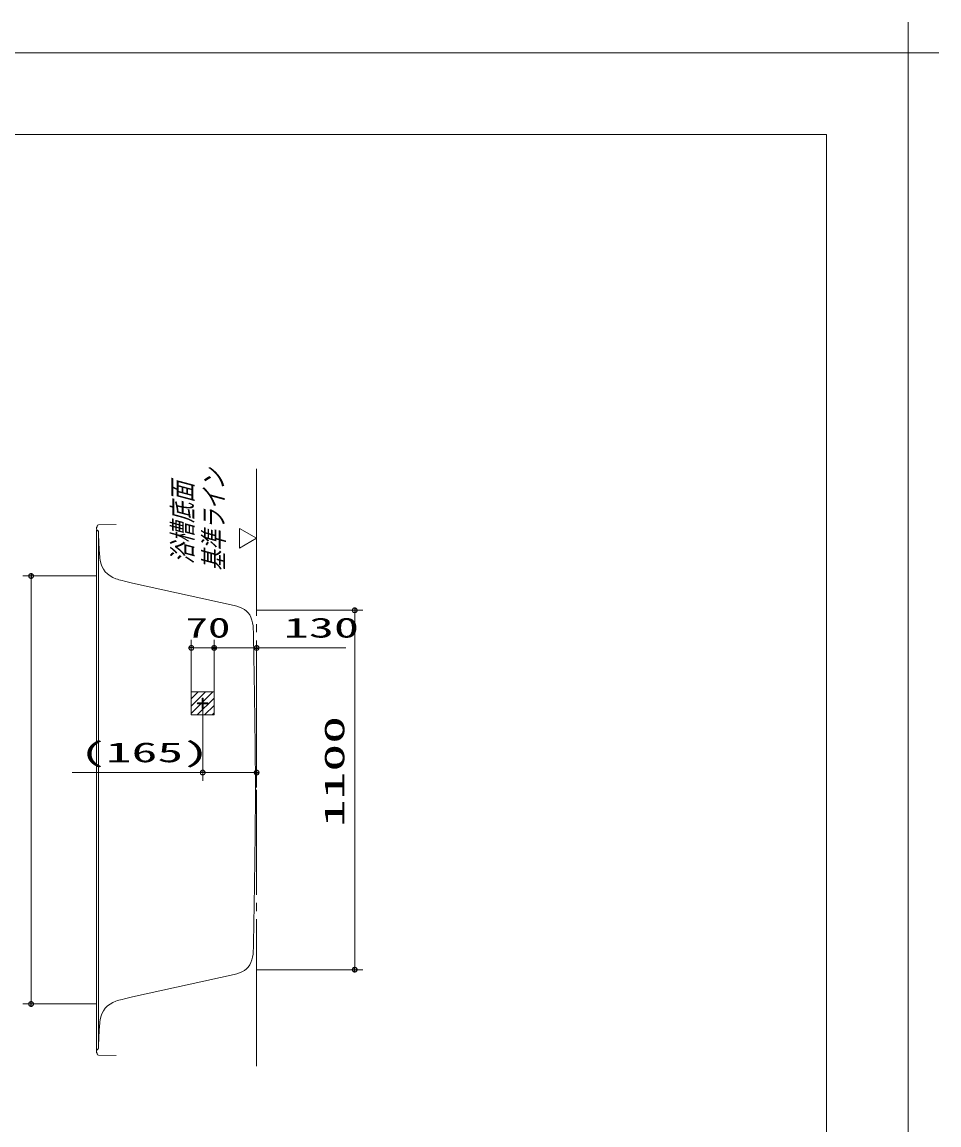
# Model space of a CAD drawing. Units: millimetres on the paper, scale 1:25. Extents: x -305 to 305, y -152 to 152.
# Drawn here: x 10.5 to 122.7, y 17.2 to 152.3 of the extents above; entities that cross this region are included whole.
import ezdxf
from ezdxf.enums import TextEntityAlignment as Align

# ---------------------------------------------------------------- set-up
doc = ezdxf.new("R2010")
doc.units = ezdxf.units.MM
doc.linetypes.add('LONG_CHAIN', pattern=[21, 18, -1, 1, -1])
doc.linetypes.add('LONG_DOUBLE_CHAIN', pattern=[21.8, 18, -1, 0.6, -0.6, 0.6, -1])
for name, color, linetype, lineweight in [('0-1_S1', 7, 'Continuous', 9), ('0-2_0', 7, 'Continuous', 9), ('0-3_1図面枠', 7, 'Continuous', 9), ('0-4_図面枠', 3, 'Continuous', 9), ('0-5_DEFPOINTS', 7, 'Continuous', 9)]:
    doc.layers.add(name, color=color, linetype=linetype, lineweight=lineweight)
doc.styles.add('ＭＳ ゴシック', font='')
doc.styles.get('ＭＳ ゴシック').set_extended_font_data('MS Gothic')

# ---------------------------------------------------------------- blocks, each defined once
blk = doc.blocks.new('_DOTSMALL')
at = {"layer": '0-2_0'}
for p, q in [((0.0746, 0.1), (-0.0746, 0.1)), ((0.1223, -0.0248), (-0.1223, -0.0248))]:
    blk.add_line(p, q, dxfattribs=at)
for points in [[(0.125, 0), (0.124, 0.0157), (0.1211, 0.0311), (0.1162, 0.046), (0.1095, 0.0602), (0.1011, 0.0735), (0.0911, 0.0856), (0.0797, 0.0963), (0.067, 0.1055), (0.0532, 0.1131), (0.0386, 0.1189), (0.0234, 0.1228), (0.0078, 0.1248), (-0.0078, 0.1248), (-0.0234, 0.1228), (-0.0386, 0.1189), (-0.0532, 0.1131), (-0.067, 0.1055), (-0.0797, 0.0963), (-0.0911, 0.0856), (-0.1011, 0.0735), (-0.1095, 0.0602), (-0.1162, 0.046), (-0.1211, 0.0311), (-0.124, 0.0157), (-0.125, 0), (0, 0)], [(-0.125, 0), (-0.124, -0.0157), (-0.1211, -0.0311), (-0.1162, -0.046), (-0.1095, -0.0602), (-0.1011, -0.0735), (-0.0911, -0.0856), (-0.0797, -0.0963), (-0.067, -0.1055), (-0.0532, -0.1131), (-0.0386, -0.1189), (-0.0234, -0.1228), (-0.0078, -0.1248), (0.0078, -0.1248), (0.0234, -0.1228), (0.0386, -0.1189), (0.0532, -0.1131), (0.067, -0.1055), (0.0797, -0.0963), (0.0911, -0.0856), (0.1011, -0.0735), (0.1095, -0.0602), (0.1162, -0.046), (0.1211, -0.0311), (0.124, -0.0157), (0.125, 0), (0, 0)]]:
    blk.add_lwpolyline(points, close=True, dxfattribs=at)
blk = doc.blocks.new('TRI')
at = {"layer": '0-2_0'}
blk.add_lwpolyline([(0.5, 0.866), (0, 0), (1, 0)], close=True, dxfattribs=at)
blk = doc.blocks.new('グループ-6')
at = {"layer": '0-3_1図面枠'}
for p, q in [((4200, 2895), (4200, 3045)), ((4275, 2970), (4125, 2970))]:
    blk.add_line(p, q, dxfattribs=at)

msp = doc.modelspace()

# ---------------------------------------------------------------- linework, layer by layer
at = {"layer": '0-1_S1', "linetype": 'LONG_CHAIN'}
for p in [(39.224, 97.545), (39.224, 24.413)]:
    msp.add_line(p, (39.224, 58.234), dxfattribs=at)
at = {"layer": '0-1_S1'}
for p, q in [((19.704, 90.537), (19.704, 90.458)), ((22.024, 90.754), (19.86, 90.697)), ((19.624, 90.378), (19.624, 90.187)), ((19.624, 90.034), (19.624, 26.281)), ((19.864, 89.864), (19.864, 26.603)), ((19.927, 88.234), (19.869, 89.825)), ((19.624, 84.434), (10.624, 84.434)), ((11.624, 32.034), (11.624, 84.434)), ((24.024, 83.566), (36.475, 80.836)), ((39.224, 80.234), (52.224, 80.234)), ((51.224, 80.234), (51.224, 36.234)), ((31.224, 70.234), (31.224, 76.625)), ((31.224, 75.625), (34.024, 75.625)), ((34.024, 70.234), (34.024, 76.625)), ((34.024, 75.625), (39.224, 75.625)), ((36.904, 75.625), (34.584, 75.625)), ((39.224, 75.625), (50.148, 75.625)), ((31.224, 69.388), (32.07, 70.234)), ((31.224, 68.49), (32.968, 70.234)), ((31.224, 67.592), (33.866, 70.234)), ((31.964, 67.434), (34.024, 69.494)), ((32.024, 68.874), (31.979, 68.874)), ((33.224, 68.874), (32.024, 68.874)), ((32.684, 69.334), (32.564, 69.334)), ((32.684, 69.134), (32.564, 69.134)), ((32.684, 68.934), (32.564, 68.934)), ((33.269, 68.874), (33.224, 68.874)), ((32.684, 68.734), (32.564, 68.734)), ((32.684, 68.534), (32.564, 68.534)), ((32.684, 68.334), (32.564, 68.334)), ((32.624, 68.234), (32.624, 59.367)), ((32.862, 67.434), (34.024, 68.596)), ((33.76, 67.434), (34.024, 67.698)), ((39.224, 59.034), (39.224, 61.367)), ((32.624, 60.367), (16.662, 60.367)), ((39.224, 60.367), (32.624, 60.367)), ((34.944, 60.367), (37.264, 60.367)), ((24.024, 32.902), (36.475, 35.631)), ((39.224, 36.234), (52.224, 36.234)), ((19.624, 32.034), (10.624, 32.034)), ((19.927, 28.234), (19.869, 26.642)), ((19.624, 26.089), (19.624, 26.28)), ((19.704, 25.93), (19.704, 26.009)), ((22.024, 25.714), (19.86, 25.77))]:
    msp.add_line(p, q, dxfattribs=at)
at = {"layer": '0-1_S1', "linetype": 'LONG_DOUBLE_CHAIN'}
for p, q in [((19.864, 89.969), (19.624, 90.034)), ((19.864, 89.969), (19.864, 89.864)), ((34.024, 70.234), (34.024, 67.434)), ((34.024, 67.434), (31.224, 67.434))]:
    msp.add_line(p, q, dxfattribs=at)
at = {"layer": '0-1_S1'}
for points in [[(38.897, 73.627), (38.89, 74.022), (38.882, 74.417), (38.875, 74.811), (38.868, 75.206), (38.86, 75.601), (38.853, 75.995), (38.845, 76.39), (38.837, 76.785), (38.83, 77.179), (38.822, 77.574), (38.814, 77.969), (38.814, 77.969)], [(39.086, 58.234), (39.083, 58.628), (39.08, 59.023), (39.077, 59.418), (39.074, 59.813), (39.071, 60.207), (39.068, 60.602), (39.064, 60.997), (39.06, 61.391), (39.057, 61.786), (39.053, 62.181), (39.049, 62.576), (39.045, 62.97), (39.041, 63.365), (39.037, 63.76), (39.032, 64.155), (39.028, 64.549), (39.024, 64.944), (39.019, 65.339), (39.014, 65.733), (39.009, 66.128), (39.004, 66.523), (38.999, 66.918), (38.994, 67.312), (38.989, 67.707), (38.983, 68.102), (38.978, 68.496), (38.972, 68.891), (38.967, 69.286), (38.961, 69.681), (38.955, 70.075), (38.949, 70.47), (38.943, 70.865), (38.936, 71.259), (38.93, 71.654), (38.923, 72.049), (38.917, 72.443), (38.91, 72.838), (38.903, 73.233), (38.897, 73.627)], [(39.086, 58.234), (39.083, 57.839), (39.08, 57.444), (39.077, 57.049), (39.074, 56.655), (39.071, 56.26), (39.068, 55.865), (39.064, 55.471), (39.06, 55.076), (39.057, 54.681), (39.053, 54.286), (39.049, 53.892), (39.045, 53.497), (39.041, 53.102), (39.037, 52.707), (39.032, 52.313), (39.028, 51.918), (39.024, 51.523), (39.019, 51.129), (39.014, 50.734), (39.009, 50.339), (39.004, 49.944), (38.999, 49.55), (38.994, 49.155), (38.989, 48.76), (38.983, 48.366), (38.978, 47.971), (38.972, 47.576), (38.967, 47.181), (38.961, 46.787), (38.955, 46.392), (38.949, 45.997), (38.943, 45.603), (38.936, 45.208), (38.93, 44.813), (38.923, 44.419), (38.917, 44.024), (38.91, 43.629), (38.903, 43.235), (38.897, 42.84)], [(38.897, 42.84), (38.89, 42.445), (38.882, 42.05), (38.875, 41.656), (38.868, 41.261), (38.86, 40.866), (38.853, 40.472), (38.845, 40.077), (38.837, 39.682), (38.83, 39.288), (38.822, 38.893), (38.814, 38.498), (38.814, 38.498)]]:
    msp.add_lwpolyline(points, dxfattribs=at)
for points in [[(31.224, 67.434), (34.024, 67.434), (34.024, 70.234), (31.224, 70.234)], [(32.024, 68.894), (32.017, 68.893), (32.009, 68.892), (32.002, 68.889), (31.995, 68.886), (31.989, 68.882), (31.983, 68.877), (31.978, 68.872), (31.973, 68.866), (31.97, 68.859), (31.967, 68.852), (31.965, 68.845), (31.964, 68.837), (31.964, 68.83), (31.965, 68.822), (31.967, 68.815), (31.97, 68.808), (31.973, 68.801), (31.978, 68.795), (31.983, 68.79), (31.989, 68.785), (31.995, 68.781), (32.002, 68.778), (32.009, 68.776), (32.017, 68.774), (32.024, 68.774), (32.024, 68.834)], [(32.024, 68.774), (33.224, 68.774), (33.224, 68.894), (32.024, 68.894)], [(32.684, 69.434), (32.684, 69.441), (32.682, 69.449), (32.68, 69.456), (32.677, 69.463), (32.673, 69.469), (32.668, 69.475), (32.662, 69.48), (32.656, 69.484), (32.65, 69.488), (32.643, 69.491), (32.635, 69.493), (32.628, 69.494), (32.62, 69.494), (32.613, 69.493), (32.606, 69.491), (32.598, 69.488), (32.592, 69.484), (32.586, 69.48), (32.58, 69.475), (32.576, 69.469), (32.571, 69.463), (32.568, 69.456), (32.566, 69.449), (32.565, 69.441), (32.564, 69.434), (32.624, 69.434)], [(32.564, 69.434), (32.564, 68.234), (32.684, 68.234), (32.684, 69.434)], [(33.224, 68.834), (33.224, 68.774), (33.232, 68.774), (33.239, 68.776), (33.246, 68.778), (33.253, 68.781), (33.259, 68.785), (33.265, 68.79), (33.27, 68.795), (33.275, 68.801), (33.278, 68.808), (33.281, 68.815), (33.283, 68.822), (33.284, 68.83), (33.284, 68.837), (33.283, 68.845), (33.281, 68.852), (33.278, 68.859), (33.275, 68.866), (33.27, 68.872), (33.265, 68.877), (33.259, 68.882), (33.253, 68.886), (33.246, 68.889), (33.239, 68.892), (33.232, 68.893), (33.224, 68.894)], [(32.624, 68.234), (32.564, 68.234), (32.565, 68.226), (32.566, 68.219), (32.568, 68.212), (32.571, 68.205), (32.576, 68.198), (32.58, 68.193), (32.586, 68.187), (32.592, 68.183), (32.598, 68.179), (32.606, 68.177), (32.613, 68.175), (32.62, 68.174), (32.628, 68.174), (32.635, 68.175), (32.643, 68.177), (32.65, 68.179), (32.656, 68.183), (32.662, 68.187), (32.668, 68.193), (32.673, 68.198), (32.677, 68.205), (32.68, 68.212), (32.682, 68.219), (32.684, 68.226), (32.684, 68.234)]]:
    msp.add_lwpolyline(points, close=True, dxfattribs=at)
at = {"layer": '0-1_S1', "linetype": 'LONG_DOUBLE_CHAIN'}
msp.add_lwpolyline([(34.024, 70.234), (31.224, 70.234), (31.224, 67.434)], dxfattribs=at)
at = {"layer": '0-1_S1'}
for centre, radius, start, end in [((19.864, 90.537), 0.16, 91.50103, 180), ((19.664, 90.378), 0.04, 90, 180), ((19.824, 90.187), 0.2, 180, 247.25222), ((19.664, 90.458), 0.04, 270, 0), ((19.669, 89.818), 0.2, 2.06915, 67.25222), ((39.914, 88.956), 20, 182.06915, 187.37063), ((22.856, 86.749), 2.8, 187.37063, 251.99193), ((25.7, 95.499), 12, 251.99193, 255.75711), ((32.589, 122.638), 40, 255.75711, 257.63594), ((35.619, 76.929), 4, 58.25032, 77.63595), ((36.671, 78.63), 2, 21.8171, 58.25032), ((34.814, 77.886), 4, 1.18069, 21.8171), ((34.814, 38.581), 4, 338.1829, 358.81931), ((36.671, 37.838), 2, 301.74968, 338.1829), ((35.619, 39.538), 4, 282.36405, 301.74968), ((25.7, 20.969), 12, 104.24289, 108.00807), ((32.589, -6.171), 40, 102.36406, 104.24289), ((22.856, 29.718), 2.8, 108.00807, 172.62937), ((39.914, 27.512), 20, 172.62937, 177.93085), ((19.824, 26.28), 0.2, 112.74778, 180), ((19.664, 26.089), 0.04, 180, 270), ((19.664, 26.009), 0.04, 0, 90), ((19.864, 25.93), 0.16, 180, 268.49897), ((19.669, 26.649), 0.2, 292.74778, 357.93085)]:
    msp.add_arc(centre, radius, start, end, dxfattribs=at)
at = {"layer": '0-4_図面枠'}
msp.add_lwpolyline([(-291.017, -138.498), (108.983, -138.498), (108.983, 138.502), (-291.017, 138.502)], close=True, dxfattribs=at)
at = {"layer": '0-5_DEFPOINTS'}
for p, q in [((118.983, 148.502), (-301.017, 148.502)), ((118.983, -148.498), (118.983, 148.502))]:
    msp.add_line(p, q, dxfattribs=at)

# ---------------------------------------------------------------- block references
at = {"layer": '0-1_S1'}
for name, p, xscale, yscale, rotation in [('TRI', (39.224, 89.048), 2.4, 2.4, 150), ('_DOTSMALL', (11.624, 84.434), 2.32, 2.32, 90), ('_DOTSMALL', (51.224, 80.234), 2.32, 2.32, 90), ('_DOTSMALL', (31.224, 75.625), 2.32, 2.32, 180), ('_DOTSMALL', (34.024, 75.625), 2.32, 2.32, 180), ('_DOTSMALL', (32.624, 60.367), 2.32, 2.32, 180), ('_DOTSMALL', (51.224, 36.234), 2.32, 2.32, 270), ('_DOTSMALL', (11.624, 32.034), 2.32, 2.32, 270)]:
    msp.add_blockref(name, p, dxfattribs=dict(at, xscale=xscale, yscale=yscale, rotation=rotation))
at = {"layer": '0-1_S1', "xscale": 2.32, "yscale": 2.32}
for p in [(34.024, 75.625), (39.224, 75.625), (39.224, 60.367)]:
    msp.add_blockref('_DOTSMALL', p, dxfattribs=at)
at = {"layer": '0-3_1図面枠', "xscale": 0.05, "yscale": 0.05}
msp.add_blockref('グループ-6', (-91.017, 0.002), dxfattribs=at)

# ---------------------------------------------------------------- texts
at = {"layer": '0-1_S1', "style": 'ＭＳ ゴシック', "oblique": 15, "width": 0.75}
for s, p in [('基準ライン', (35.927, 85.01)), ('浴槽底面', (32.104, 85.925))]:
    msp.add_text(s, height=2.441, rotation=90, dxfattribs=at).set_placement(p, align=Align.BOTTOM_LEFT)
at = {"layer": '0-1_S1', "style": 'ＭＳ ゴシック'}
for s, width, p in [('70', 1.65, (30.529, 76.155)), ('130', 1.85, (42.544, 76.155)), ('(165)', 1.9, (17.609, 60.897))]:
    msp.add_text(s, height=2.441, dxfattribs=dict(at, width=width)).set_placement(p, align=Align.BOTTOM_LEFT)
at = {"layer": '0-1_S1', "style": 'ＭＳ ゴシック', "width": 2.05}
msp.add_text('1100', height=2.444, rotation=90, dxfattribs=at).set_placement((50.694, 53.662), align=Align.BOTTOM_LEFT)

doc.saveas('drawing.dxf')
